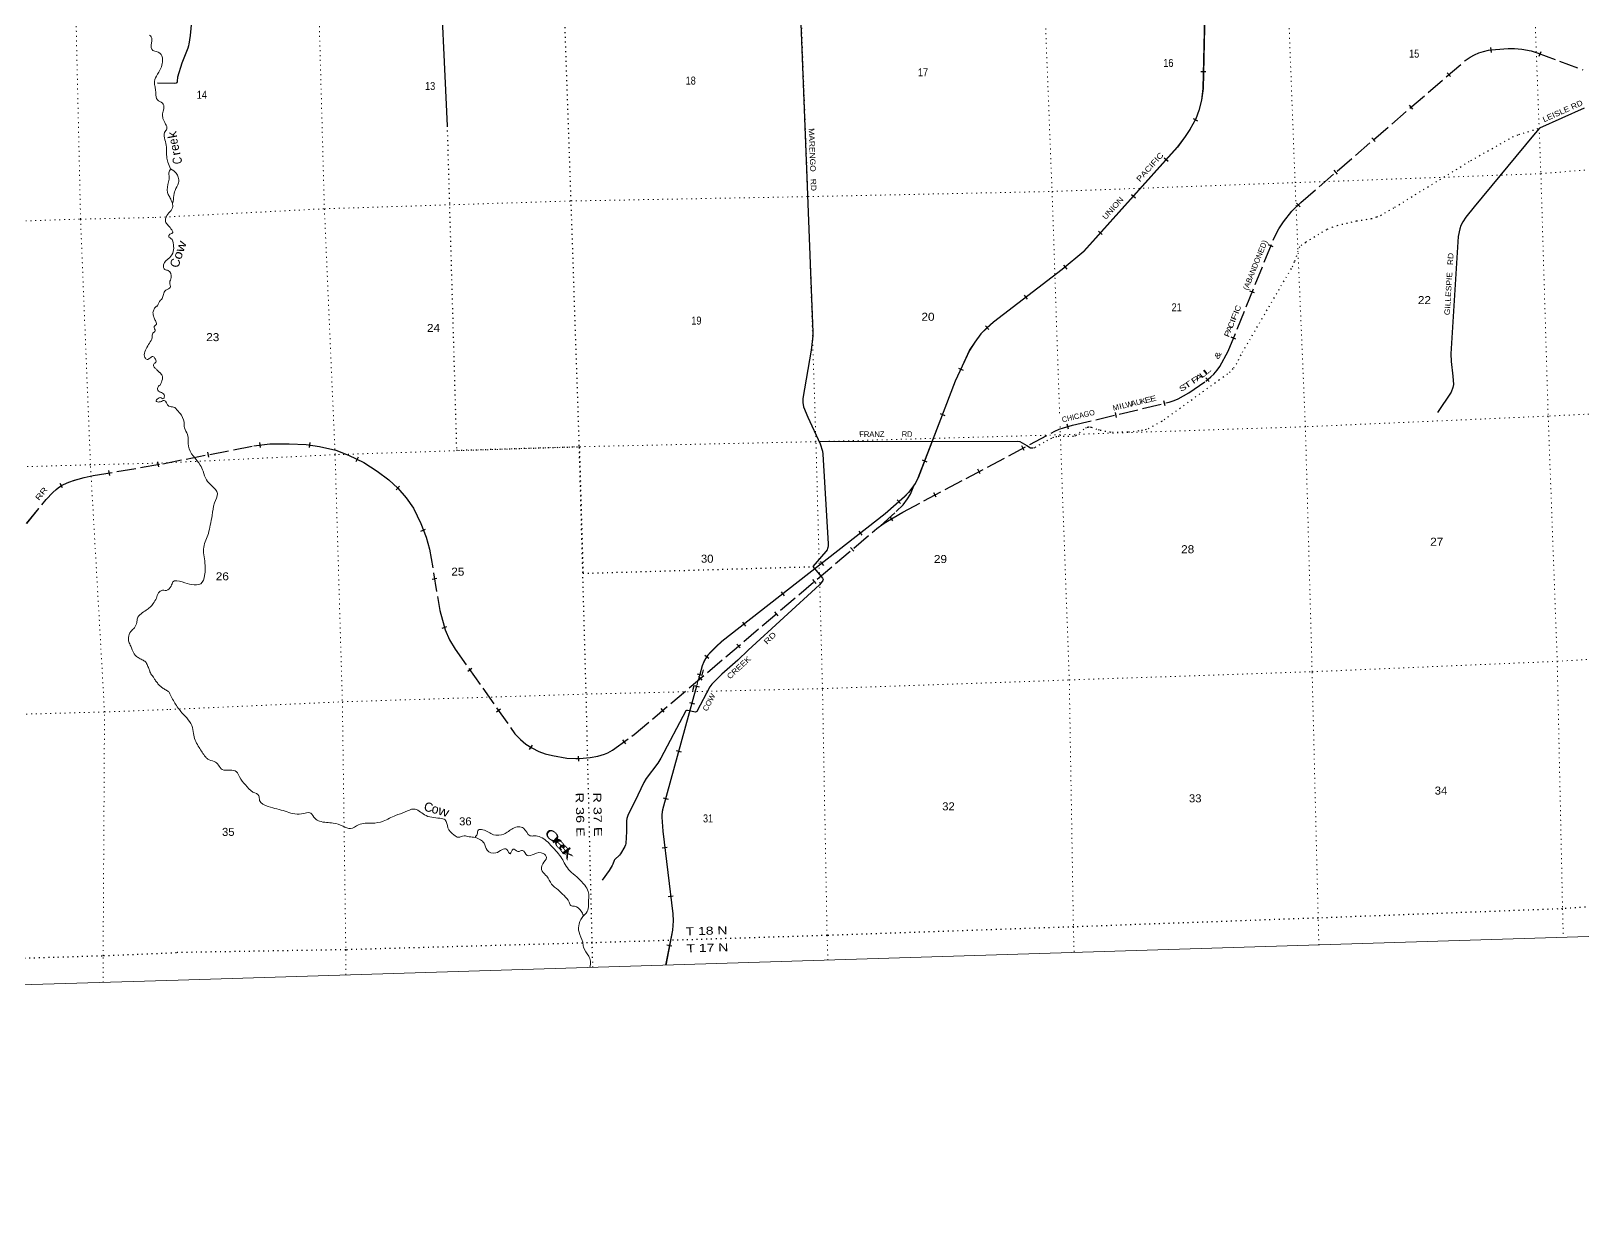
# Model space of a CAD drawing. Header units: feet. Extents: x 497223 to 751810, y -177792 to 12311.
# Drawn here: x 685963 to 719898, y -177792 to -152125 of the extents above; entities that cross this region are included whole.
import ezdxf
from ezdxf.enums import TextEntityAlignment as Align

# ---------------------------------------------------------------- set-up
doc = ezdxf.new("R2010")
doc.units = ezdxf.units.FT
doc.header["$LTSCALE"] = 70
doc.linetypes.add('DOTTED', pattern=[1.5, 0.3, -1.2])
doc.linetypes.add('LONG_DASHED', pattern=[7.5, 6, -1.5])
for name, color, linetype, lineweight in [('29', 7, 'Continuous', 25), ('34', 7, 'Continuous', 25), ('39', 7, 'Continuous', 13), ('4', 7, 'Continuous', 13), ('6', 7, 'DOTTED', 25), ('63', 7, 'Continuous', 25), ('7', 7, 'DOTTED', 13)]:
    doc.layers.add(name, color=color, linetype=linetype, lineweight=lineweight)
doc.layers.add('30', color=7, linetype='Continuous')
doc.layers.add('41', color=7, linetype='Continuous')

msp = doc.modelspace()

# ---------------------------------------------------------------- linework, layer by layer
at = {"layer": '29'}
for points in [[(694755.41, -145087.73), (694845.3, -145346.45), (694904.4, -145588.72), (694907.77, -145619), (694906.65, -145649.28), (694895.44, -145680.68), (694827.32, -145796.1), (694776.64, -145882.54), (694756.47, -145922.91), (694750.86, -145943.09), (694747.93, -145977.38), (694752.87, -146235.09), (694882.85, -150316.84), (695063.65, -154199.91)], [(702525.3, -145030.73), (703060.03, -158709.46), (703060.11, -158792.01), (703018.28, -159101.26), (702840.12, -160159.25), (702840.36, -160243.58), (702854.97, -160338.15), (702947.41, -160567.46), (703219.98, -161152.78), (703268.37, -161310.69), (703279.7, -161373.99), (703391.77, -163334.26), (703392.37, -163382.31), (703387.29, -163417.25), (703380.57, -163441.92), (703369.36, -163468.84), (703343.61, -163508.43), (703055.49, -163835.98)], [(688728.36, -153256.08), (689101.25, -153266), (689141.6, -153259.26), (689150.56, -153252.54), (689155.52, -153249.31), (689164.02, -153227.87), (689176.33, -153127.93), (689268.34, -152819.43), (689397.9, -152489.84), (689415.06, -152440.63), (689421.79, -152411.47), (689448.94, -152224.67), (689556.27, -151072.49)], [(719922.17, -153813.75), (718946.21, -154249.33), (718815.95, -154403.69), (717515.77, -155965.4), (717333.87, -156195.18), (717271.93, -156297.88), (717230.76, -156379.09), (717203.86, -156446.38), (717168.27, -156620.77), (717011.1, -159182.7), (717015.16, -159354.04), (717055.85, -159673.29), (717064.9, -159855.56), (717055.93, -159918.36), (717015.11, -160022.79), (716718.05, -160465.39)], [(703196.35, -161102.04), (707534.04, -161091.39), (707582.28, -161099), (707735.2, -161189.81), (707814.23, -161234.94), (707830.45, -161239.03)], [(703055.49, -163835.98), (703268.83, -164084.39), (703278.59, -164102.46), (703281.78, -164118.31), (703279.71, -164137.22), (703265.14, -164164.14), (703202.56, -164231.1), (701642.07, -165662.41), (701419.25, -165881.55), (701070.39, -166188.48), (700899.25, -166352.08), (700852.18, -166405.91), (700809.04, -166467.02), (700522.55, -167004.02), (700509.23, -167013.72), (700493.54, -167018.21), (700314.22, -166977.84), (700298.53, -166977.84), (700283.31, -166985.89), (699735.91, -168023.02), (699670.18, -168133.42), (699414.42, -168470.23), (699363.82, -168552.34), (699231.54, -168831.38), (699014.15, -169279.03), (698991.73, -169341.83), (698983.9, -169395.6), (698986.13, -169627.19), (698967.08, -169891.35), (698962.6, -169916.02), (698946.73, -169952.49), (698852.72, -170111.99), (698828.11, -170147.03), (698816.9, -170159.37), (698740.69, -170223.29), (698723.88, -170243.48), (698712.32, -170262.58), (698684.36, -170341.84), (698671.2, -170373.56), (698605.73, -170476.77), (698453.09, -170694.15)]]:
    msp.add_lwpolyline(points, dxfattribs=at)
at = {"layer": '29', "linetype": 'DOTTED'}
for points in [[(695061.54, -154195.93), (695267.1, -161291.36), (697952.66, -161213.56), (698032.85, -163981.49), (703055.49, -163835.98)], [(707830.45, -161239.03), (707839.64, -161241.34), (707850.09, -161241.67), (707890.44, -161237.18), (707917.33, -161228.21), (708171.68, -161082.1), (708305.11, -161012.89), (708369.9, -160992.49), (708426.15, -160985.98), (708735.48, -160983.74), (708786.77, -160975.92), (708816.17, -160963.55), (708887.34, -160910.94), (709024.82, -160800.71), (709056.02, -160786.37), (709082.91, -160781.88), (709121.02, -160781.88), (709144.84, -160787.6), (709295.86, -160840.2), (709339.16, -160851.18), (709555.87, -160891.78), (709607.23, -160896.78), (709964.11, -160887.77), (710066.93, -160878.33), (710248.49, -160853.66), (710335.91, -160835.71), (710395.56, -160816.44), (710688.17, -160655.96), (710739.37, -160624.88), (711939.91, -159754.16), (712169.44, -159590.91), (712236.69, -159523.62), (712261.84, -159490.21), (712317.39, -159411.48), (712451.28, -159149.04), (713542.61, -157282.4), (713599.53, -157155.13), (713693.79, -156861.62), (713734.02, -156814.22), (713836.95, -156739.16), (714188.25, -156522.81), (714307.84, -156455.36), (714416, -156412.31), (714523.02, -156374.61), (714948.02, -156276), (715271.68, -156226.58), (715393.12, -156190.23), (715473.42, -156154.81), (715784.63, -155976.89), (717448.46, -154955.91), (718359.52, -154441.41), (718494.95, -154387.42), (718946.21, -154249.33)]]:
    msp.add_lwpolyline(points, dxfattribs=at)
at = {"layer": '34'}
for p, q in [((711541, -153010.58), (711651.58, -153013.05)), ((711372.62, -154034.59), (711470.36, -154086.37)), ((710744.07, -154897.88), (710826.35, -154971.81)), ((710029.37, -155697.16), (710111.65, -155771.09)), ((709301.71, -156503.05), (709383.99, -156576.98)), ((708541.33, -157244.65), (708612.69, -157329.16)), ((707680.76, -157902.13), (707747.77, -157990.13)), ((706835.39, -158567.96), (706909.32, -158650.24)), ((706242.38, -159492.85), (706342.91, -159538.97)), ((705840.54, -160490.16), (705943.72, -160530)), ((705446.98, -161502.11), (705550.16, -161541.96)), ((704902.05, -162374.48), (704975.83, -162456.89)), ((704064.62, -163058.96), (704132.72, -163146.13)), ((703221.29, -163721.11), (703289.38, -163808.27)), ((702364.04, -164387.49), (702432.13, -164474.66)), ((701520.71, -165049.64), (701588.8, -165136.8)), ((700693.25, -165774.05), (700784.83, -165836.08)), ((700430.97, -166541.19), (700460.48, -166434.09)), ((700460.48, -166434.09), (700570.13, -166464.3)), ((700361.13, -166807.86), (700467.76, -166837.24)), ((700070.2, -167853.95), (700176.84, -167883.33)), ((699787.92, -168888.34), (699894.55, -168917.72)), ((699764, -169981.53), (699873.78, -169968.06)), ((699897.18, -171045.44), (700006.97, -171031.97)), ((699869.34, -172103.87), (699977.89, -172125.1))]:
    msp.add_line(p, q, dxfattribs=at)
at = {"layer": '34', "linetype": 'DOTTED'}
msp.add_line((700587.21, -166192.82), (700516.49, -166449.52), dxfattribs=at)
at = {"layer": '34', "lineweight": 13}
msp.add_lwpolyline([(711692.96, -148717.52), (711588.88, -153379.76), (711555.46, -153635.51), (711497.64, -153861.78), (711429.57, -154041.37), (711304.28, -154277.92), (711201.09, -154433.23), (711027.89, -154665.98), (708982.87, -156941.83), (708510.14, -157341.01), (707006.26, -158486.35), (706860.04, -158617.74), (706734.14, -158748.36), (706598.92, -158925.64), (706479.45, -159110.64), (706170.68, -159783.7), (705357.09, -161890.66), (705293.35, -162018.54), (705223.41, -162121.17), (705148.8, -162214.47), (705059.35, -162305.46), (704642.11, -162679.02), (701064.16, -165474.19), (700947.65, -165580.28), (700823.66, -165706.13), (700761.13, -165773.88), (700717.38, -165838.48), (700675.41, -165913.12), (700637.21, -166007.22), (699771.48, -169149.41), (699758.64, -169251.65), (699753.98, -169316.96), (699776.27, -169620.88), (699997.9, -171426.97), (700005.77, -171579.5), (699989.48, -171781.9), (699839.28, -172549.9)], dxfattribs=at)
at = {"layer": '34'}
for points in [[(711694.06, -148717.55), (711589.98, -153379.84), (711556.54, -153635.72), (711498.69, -153862.11), (711430.57, -154041.82), (711305.23, -154278.48), (711201.99, -154433.86), (711028.74, -154666.68), (708983.64, -156942.62), (708510.83, -157341.87), (707006.96, -158487.2), (706860.8, -158618.53), (706734.98, -158749.08), (706599.82, -158926.27), (706480.42, -159111.17), (706171.69, -159784.13), (705358.1, -161891.1), (705294.3, -162019.1), (705224.3, -162121.82), (705149.62, -162215.2), (705060.11, -162306.26), (704642.82, -162679.86), (701064.87, -165475.03), (700948.41, -165581.07), (700824.46, -165706.89), (700761.99, -165774.57), (700718.32, -165839.06), (700676.4, -165913.6), (700638.25, -166007.57), (700587.21, -166192.82)], [(700531.75, -166177.54), (700636.51, -166206.41), (700667.72, -166093.14)], [(700516.49, -166449.52), (699772.56, -169149.63), (699759.74, -169251.76), (699755.08, -169316.96), (699777.37, -169620.77), (699999, -171426.87), (700006.87, -171579.52), (699990.57, -171782.05), (699840.36, -172550.11)]]:
    msp.add_lwpolyline(points, dxfattribs=at)
at = {"layer": '34', "linetype": 'LONG_DASHED', "lineweight": 13}
msp.add_lwpolyline([(678024.16, -173214.87), (678256.73, -173047.46), (678431.37, -172912.41), (678589.62, -172766.73), (678873.99, -172488.48), (679136.66, -172221.25), (679370.84, -171947.16), (679705.42, -171475.27), (682611.18, -166924.28), (682885.77, -166557.75), (686296.38, -162368.21), (686441.21, -162215.64), (686512.66, -162151.1), (686556.31, -162116.34), (686609.9, -162081.58), (686675.39, -162044.84), (686794.47, -161992.21), (686917.51, -161949.51), (687123.91, -161893.9), (687322.37, -161850.21), (688837.07, -161590.81)], dxfattribs=at)
at = {"layer": '39'}
for points in [[(688554.1, -152212.61), (688593.57, -152253.44), (688595.17, -152386.42), (688625.67, -152548.87), (688668.22, -152563.9), (688806.59, -152634.89), (688835.25, -152803.44), (688800.71, -152935.33), (688703.15, -153111.17), (688659.24, -153267.49), (688680.13, -153371.75), (688691.22, -153484.33), (688727.29, -153630.52), (688835.53, -153700.27), (688868.95, -153822.34), (688839.99, -153937.97), (688848.63, -154034.48), (688906.16, -154157.95), (688933.01, -154260.04), (688881.17, -154346.03), (688889.39, -154501), (688921.84, -154661.39), (688929.7, -154876.83), (688956.88, -154991), (689015.12, -155140.65)], [(689015.12, -155140.65), (688977.27, -155224.26), (688983.57, -155308.74), (688972.6, -155421.89), (688944.75, -155652.36), (688985.2, -155737.97), (689029.77, -155827.51), (689059.16, -155875.12), (689080.32, -155767.76), (689112.14, -155609.74), (689187.92, -155444.53), (689182.52, -155319.72), (689140.12, -155236.17), (689015.12, -155140.65)], [(689054.25, -155884.27), (689058.21, -155988.01), (688978.96, -156098.89), (688906.21, -156227.74), (688903.9, -156290.27), (688964.4, -156375.37), (689039.32, -156474.2), (689062.85, -156528.01), (688999.78, -156569.95), (688972.97, -156616.99), (689020.23, -156658.09), (689078.2, -156797.67), (689074.29, -156948.92), (688995.41, -157073.9), (688859.43, -157238.65), (688888.29, -157340.69), (688965.14, -157362.88), (689025.5, -157516.51), (688998.27, -157622.01), (689005.29, -157732.68), (688912.63, -157793.52), (688856.95, -157885.65), (688831.23, -157972.98), (688796.17, -158012.18), (688731.37, -158132.29)], [(688731.37, -158132.29), (688705, -158143.05), (688654, -158203.05), (688630, -158281.05), (688650, -158378.05), (688682, -158457.05), (688703, -158539.05), (688655, -158588.05), (688677, -158679.05), (688629, -158732.05), (688612, -158828.05), (688552, -158950.05), (688479, -159075.05), (688439, -159202.05), (688453, -159266.05), (688503, -159305.05), (688564, -159276.05), (688625, -159240.05), (688654, -159257.05), (688672, -159284.05), (688692, -159321.05), (688694, -159363.05), (688646, -159410.05), (688658, -159478.05), (688703, -159520.05), (688745, -159564.05), (688773.8, -159589.06)], [(688779.42, -159591.56), (688833.53, -159662.71), (688835.55, -159737.23), (688783.78, -159866.15)], [(688788.65, -160135.11), (688785, -160136.05), (688742, -160159.05), (688707, -160187.05), (688699, -160216.05), (688726, -160234.05), (688762, -160236.05), (688796, -160236.05)], [(688783.78, -159866.15), (688751, -159890.05), (688731, -159956.05), (688749, -159997.05), (688780, -160016.05), (688787.9, -160020.26)], [(688787.9, -160020.26), (688873.62, -160077.62), (688859.87, -160162.62), (688788.65, -160135.11)], [(688796, -160236.05), (688871.69, -160200.93), (688979.46, -160327.13), (689080.32, -160346.69), (689174.85, -160428.89), (689220.5, -160484.14), (689307.96, -160675.35), (689317.42, -160802.08), (689387.64, -160949.4), (689404.56, -161202.9), (689664.63, -161617.39), (689724.44, -161750.87), (689797.76, -161938.42), (689925.85, -162074.16), (690038.56, -162234.49), (689976.02, -162443.7), (689925.2, -162715.07), (689882.83, -162927.78), (689841.58, -163108.22), (689739.4, -163409.13), (689766.69, -163749.03), (689758.31, -164031.4), (689674.9, -164210.91), (689482.74, -164227.97), (689266.49, -164171.09), (689065.71, -164166.2), (689028.62, -164262.18), (688918.69, -164359.71)], [(688922, -164361.05), (688869, -164350.05), (688806, -164362.05), (688752, -164407.05), (688704, -164524.05), (688632, -164643.05), (688571, -164719.05), (688479, -164791.05), (688368, -164865.05), (688289, -164966.05), (688276, -165056.05), (688224, -165172.05), (688146, -165253.05), (688095, -165388.05), (688101, -165477.05), (688143, -165573.05), (688174, -165652.05), (688238, -165769.05), (688308, -165824.05), (688393, -165872.05), (688466, -165918.05), (688509, -165996.05), (688546, -166083.05), (688572, -166156.05), (688631, -166242.05), (688664, -166296.05), (688712, -166362.05), (688766, -166426.05), (688823, -166475.05), (688888, -166520.05), (688963, -166566.05), (688986.45, -166586.59)], [(688983.74, -166583.83), (689107.64, -166817.35), (689263.93, -167030.97), (689495.36, -167351.47), (689520.12, -167524.16), (689639.68, -167789.11), (689777.71, -167995.14), (689827.2, -168044.24), (689969.09, -168097), (690059.45, -168173.26), (690142.45, -168273.9), (690309.26, -168283.69), (690458.84, -168324.16), (690519.94, -168431.41), (690655.2, -168609.3), (690815.92, -168764.35), (690944.49, -168843.66), (690961.37, -168948.02), (691149.5, -169078.19), (691519.56, -169183.49), (691874.32, -169242.84), (692078.46, -169223.45), (692174.03, -169343.91), (692273.93, -169401.79), (692572.05, -169444.46), (692786.56, -169511.47), (692948.51, -169563.71), (693124.83, -169480.55), (693416.81, -169444.78), (693666.46, -169402.05), (693933.87, -169274.21), (694146.56, -169200.18), (694329.39, -169134.99), (694563.53, -169259.94), (694904.75, -169337.77), (695020.03, -169371.07), (695078.98, -169546.89), (695211.63, -169702.68), (695307.29, -169752.6), (695432.85, -169721.14), (695543.73, -169740.44), (695674.56, -169755.2)], [(695671.24, -169754.83), (695716.87, -169687.59), (695746.38, -169592.11), (695844.63, -169589.57), (696074.27, -169696.49), (696302.69, -169684.53), (696501.92, -169558.46), (696732.51, -169552.49), (696875.52, -169720.1), (696969.92, -169723.7), (697105.03, -169748.42), (697353.4, -169953.61), (697569.15, -170214.06), (697643.05, -170349.2), (697747.14, -170487.58), (697897.18, -170618.73), (698070.75, -170803.69), (698144.59, -170936.81), (698151.87, -171204.66), (698137.6, -171344.09), (698042.63, -171467.47)], [(695674.56, -169755.2), (695788.32, -169806.67), (695868.71, -169885.2), (695936.93, -170032.58), (696125.26, -170096.23), (696368.08, -170023.44), (696438.72, -170112.3), (696502.2, -170011.91), (696609.95, -170063.54), (696711.67, -170040.75), (696810.92, -170149.03), (696962.65, -170120.92), (697162.95, -170107.68), (697231.58, -170196.6), (697151.03, -170333.71), (697141.43, -170497.2), (697240.68, -170605.48), (697345.64, -170776.09), (697487.61, -170905.43), (697617.32, -171027.03), (697731.71, -171175.22), (697765.76, -171246.9), (697846.4, -171260.93), (697989.71, -171366.06), (698045, -171464.39)], [(698043.1, -171466.86), (697947.14, -171645.28), (697946.05, -171826.69), (698026.26, -172046.31), (698043.3, -172156.71), (698156.88, -172349.27), (698193.98, -172459.15), (698181.86, -172600.46)]]:
    msp.add_spline(points, degree=3, dxfattribs=at)
at = {"layer": '4'}
msp.add_lwpolyline([(497222.97, 5471.78), (528293.91, 6177.1), (559363.85, 6925.15), (590432.73, 7715.93), (621500.49, 8549.46), (652567.07, 9425.72), (683632.43, 10344.71), (714696.49, 11306.43), (745759.19, 12310.89), (751809.62, -170897.82), (720494.89, -171910.42), (689178.8, -172879.94), (657861.41, -173806.39), (626542.78, -174689.76), (595222.96, -175530.05), (563902.01, -176327.26), (532580.01, -177081.38), (501256.99, -177792.42)], close=True, dxfattribs=at)
at = {"layer": '6'}
for points in [[(698249.89, -172599.11), (698233.33, -172061.1), (698101.14, -166604.87), (697952.17, -161195.43), (697772.59, -155841.19), (697591.84, -150591.79), (697397.24, -145201.66), (697192.09, -139866.23), (696977.57, -134555.22), (696798.53, -129221.12), (696758.35, -126824.87)], [(720473.64, -171239.03), (719452.21, -171316.75), (714108.31, -171519.47), (708758.12, -171712.28), (703369.68, -171900.03), (698233.33, -172061.1), (692845.9, -172212.55), (689160.46, -172274.02)], [(657847.69, -173333.09), (660659.7, -173231.94), (666006.63, -173065.4), (671519.45, -172875.5), (676708.02, -172686.39), (682249.24, -172500.01), (687550.25, -172340.98), (689160.46, -172274.02)]]:
    msp.add_lwpolyline(points, dxfattribs=at)
at = {"layer": '63'}
for p, q in [((717896.47, -152593.21), (717881.32, -152483.64)), ((718943.93, -152674.7), (718983.07, -152571.24)), ((717001.62, -153120.34), (716929.33, -153036.62)), ((716178.28, -153831.33), (716105.99, -153747.61)), ((715354.94, -154542.32), (715282.65, -154458.6)), ((714531.6, -155253.31), (714459.31, -155169.59)), ((713712.72, -155965.4), (713636.28, -155885.46)), ((713124.53, -156842.24), (713021.99, -156800.76)), ((712716.64, -157850.71), (712614.1, -157809.24)), ((712308.76, -158859.19), (712206.22, -158817.72)), ((711727.25, -159789.69), (711654.92, -159705.99)), ((709701.73, -160571.88), (709676.01, -160464.3)), ((710759.75, -160318.91), (710734.03, -160211.33)), ((708646.29, -160828.02), (708616.95, -160721.37)), ((690980.78, -161231.15), (690968.78, -161121.19)), ((692052.25, -161230.9), (692070.06, -161121.73)), ((689848.44, -161444.2), (689827.29, -161335.63)), ((693074.37, -161538.29), (693122.18, -161438.55)), ((707679.27, -161294.78), (707627.32, -161197.14)), ((687684.06, -161839.5), (687665.39, -161730.48)), ((688756.29, -161655.88), (688737.62, -161546.86)), ((706718.93, -161805.79), (706666.97, -161708.14)), ((686654.63, -162114.39), (686600.51, -162017.92)), ((693943.67, -162158.41), (694018.79, -162077.23)), ((705758.58, -162316.8), (705706.62, -162219.15)), ((704804.57, -162835.61), (704749.25, -162739.83)), ((694486.51, -163060.24), (694589.44, -163019.76)), ((703956.93, -163499.73), (703885.34, -163415.42)), ((694730.79, -164108.05), (694839.9, -164089.88)), ((703127.68, -164203.82), (703056.09, -164119.5)), ((702298.42, -164907.9), (702226.83, -164823.58)), ((694949.64, -165180.33), (695054.59, -165145.38)), ((701469.17, -165611.98), (701397.58, -165527.66)), ((695511.96, -166122.8), (695602.33, -166059.02)), ((700639.91, -166316.06), (700568.32, -166231.75)), ((696139.17, -167011.62), (696229.55, -166947.84)), ((699810.66, -167020.15), (699739.07, -166935.83)), ((698965.58, -167710.34), (698900.66, -167620.79)), ((696864.56, -167833.37), (696925.67, -167741.18)), ((697939.42, -168087.32), (697937.2, -167976.73))]:
    msp.add_line(p, q, dxfattribs=at)
at = {"layer": '63', "linetype": 'LONG_DASHED'}
for points in [[(688842.4, -161585.04), (690831.29, -161192.54), (691182.32, -161154.23), (691361.09, -161147.83), (691609.93, -161147.83), (691980.09, -161163.8), (692273.77, -161211.71), (692631.26, -161291.56), (692905.87, -161397), (693237.94, -161556.13), (693531.5, -161745.15), (693788.75, -161940.67), (693984.83, -162122.11), (694165.07, -162331.45), (694323.36, -162556.75), (694487.27, -162891.7), (694604.28, -163189.21), (694676.63, -163450.4), (694900.62, -164795.47), (694993.29, -165138.58), (695018.7, -165214.87), (695114.16, -165437.76), (695236.14, -165637.24), (696542.6, -167488.61), (696665.97, -167617.17), (696783.58, -167714.19), (696910.74, -167798.48), (697066.58, -167878.03), (697206.39, -167932.09), (697362.21, -167968.69), (697677.94, -168024.18), (697874.76, -168034.01), (697954.15, -168032.41), (698188.33, -168008.42), (698355.2, -167979.87), (698501.48, -167936.92), (698574.38, -167909.96), (698678.81, -167850.78), (699151.82, -167507.91), (704457.97, -163002.7), (704596.32, -162901.62), (704689.27, -162839.16), (705023.71, -162645.97), (708348.24, -160876.97), (708445.34, -160832.28), (708541.31, -160800.27), (708737.79, -160746.22), (710849.48, -160241.31), (710957.66, -160205.4), (711046.58, -160164.08), (711282.52, -160033.11), (711654.39, -159780.48), (711759.84, -159689.35), (711826.61, -159625.74), (711902.87, -159539.87), (711960.89, -159460.35), (712141.19, -159127.9), (713151.87, -156629.01), (713247.99, -156448.98), (713352.87, -156294.75), (713529, -156065.52), (713729.54, -155873.77), (717320.57, -152772.78), (717432.36, -152697.43), (717528.28, -152647.82), (717621.04, -152604.62), (717724.19, -152570.58), (717832.26, -152546.97), (717982.42, -152526.2), (718258.99, -152509.53), (718400.63, -152508.63), (718563.63, -152521.42), (718765.92, -152560.59), (718895.96, -152598.17), (719897.26, -152977.05)], [(678026.52, -173212.87), (678254.28, -173044.17), (678428.72, -172909.27), (678586.8, -172763.76), (678871.09, -172485.58), (679133.64, -172218.48), (679367.6, -171944.64), (679702.02, -171472.98), (682607.81, -166921.94), (682882.54, -166555.23), (686293.3, -162365.5), (686438.34, -162212.7), (686510.01, -162147.97), (686553.91, -162113.01), (686607.78, -162078.07), (686673.55, -162041.17), (686792.97, -161988.39), (686916.3, -161945.59), (687122.94, -161889.92), (687321.58, -161846.19), (688836.38, -161586.77)], [(704540.55, -162942.36), (704882.88, -162628.43), (705035.37, -162484.57), (705131.22, -162353.79), (705196.57, -162253.53), (705266.25, -162069.37)]]:
    msp.add_lwpolyline(points, dxfattribs=at)
at = {"layer": '7'}
for points in [[(717841.22, -126168.56), (717919.87, -128505.49), (718076.99, -133771.63), (718317.82, -139164.59), (718585.83, -144671.73), (718779.26, -149944.99), (718977.41, -155244.33), (719137.47, -160544.65), (719335.31, -165906.48), (719452.21, -171316.75), (719469.2, -171942.17)], [(707210.93, -126501.92), (707279.05, -128867.4), (707455.26, -134171.33), (707639.32, -139469.02), (707891.05, -144893.95), (708079.69, -150286.24), (708289.18, -155633.66), (708455.7, -160537.17)], [(714123, -172107.69), (714108.31, -171519.47), (713976.03, -166133.78), (713828.48, -160776.7), (713603.22, -155439.77), (713400.95, -150136.51), (713229.13, -144846.56), (713008.85, -139249.52), (712790.59, -133948.68), (712583.37, -128611.28), (712537.31, -126335.5)], [(703389.35, -172439.99), (703369.68, -171900.03), (703269.21, -166503.44), (703126.52, -161103.91), (702951.93, -155746.31), (702752.59, -150403.38), (702525.3, -145030.73), (702301.5, -139673.6), (702085.3, -134374.73), (701885.03, -129071.41), (701866.51, -126667.65)], [(691915.91, -140000.97), (691917.93, -140051.02), (692057.17, -145323.67), (692230.61, -150656.72), (692377.63, -156010.97), (692612.01, -161387.98), (692770.84, -166791.12), (692845.9, -172212.55), (692848.43, -172766.33)], [(687543.03, -172929.4), (687539.55, -172344.03), (687569.87, -167013.65), (687262.71, -161609.02), (687046.01, -156237.7), (686925.69, -150897.35)], [(688673.95, -156202.06), (692377.63, -156010.97), (697772.59, -155841.19), (702954.85, -155745.44), (708289.18, -155633.66), (713603.22, -155439.77), (718977.41, -155244.33), (719964.86, -155162.76)], [(665485.82, -156994.7), (670868.27, -156810.55), (676350.48, -156613.32), (681753.59, -156406.34), (687046.01, -156237.7), (688673.95, -156202.06)], [(720133.62, -160495.08), (719137.47, -160544.65), (713828.48, -160776.7), (708467.83, -160953.66), (703126.52, -161103.91), (697952.66, -161213.56), (692612.01, -161387.98), (688836.43, -161569.72)], [(708463.62, -160770.33), (708469.84, -160953.61), (708665.29, -166301.38), (708756.07, -171710.32), (708770.56, -172273.4)], [(688836.43, -161569.72), (687262.71, -161609.02), (681899.12, -161765.46), (676549.39, -161954.44), (671121.75, -162158.85), (665688.13, -162360.77), (660330.88, -162518.38), (657535.7, -162608.11)], [(689000.23, -166958.73), (692770.84, -166791.12), (698109.66, -166622.79), (703269.21, -166503.44), (708665.62, -166313.47), (713976.03, -166133.78), (719335.31, -165906.48), (720312.77, -165842.9)], [(657692.37, -167953.19), (660485.28, -167855.91), (665856.01, -167723.64), (671330.24, -167523.4), (676663.29, -167324.31), (682290.07, -167155.39), (687569.87, -167013.65), (689000.23, -166958.73)]]:
    msp.add_lwpolyline(points, dxfattribs=at)

# ---------------------------------------------------------------- texts
at = {"layer": '30'}
for s, rotation, width, p in [('LEISLE RD', 24.052, 1.15, (719478.91, -153928.79)), ('MARENGO   RD', 272.114, 1.15, (702993.19, -154937.84)), ('GILLESPIE   RD', 86.489, 1.15, (717026.69, -157660)), ('RD', 0.141, 0.8, (705120.61, -160997.18)), ('RD', 44.342, 1.3, (702162.81, -165440.96)), ('CREEK', 42.92, 1.15, (701480.1, -166087.62))]:
    msp.add_text(s, height=120, rotation=rotation, dxfattribs=dict(at, width=width)).set_placement(p, align=Align.CENTER)
for s, rotation, p in [('FRANZ', 0.141, (704348.58, -160998.76)), ('COW', 62.175, (700840.94, -166830.32))]:
    msp.add_text(s, height=120, rotation=rotation, dxfattribs=at).set_placement(p, align=Align.CENTER)
at = {"layer": '34'}
for s, width, p in [('PACIFIC', 1.25, (710472.87, -155138.13)), ('UNION', 1.15, (709662.53, -156037.48))]:
    msp.add_text(s, height=120, rotation=48.058, dxfattribs=dict(at, width=width)).set_placement(p, align=Align.CENTER)
at = {"layer": '41'}
for s, rotation, width, p in [('k', 100.161, 1.1, (689149.05, -154378.6)), ('e', 96.875, 0.85, (689169.65, -154530.34)), ('e', 99.903, 0.95, (689196.24, -154659.89)), ('C', 95.12, 0.8, (689259.24, -154948.75)), ('r', 100.931, 1.1, (689226.95, -154779.93)), ('w', 69.8, 1.25, (689330.79, -156867.73)), ('o', 72.215, 1.15, (689267.11, -157055.67)), ('w', 343.216, 1.2, (694958.46, -169281.63)), ('C', 320.118, 1.6, (697288.99, -169788.04)), ('r', 316.593, 2.2, (697399.52, -169887.99)), ('e', 313.225, 1.95, (697473.15, -169971.22)), ('e', 312.013, 1.9, (697563.39, -170071.26)), ('k', 305.545, 1.9, (697624.57, -170165.63))]:
    msp.add_text(s, height=200, rotation=rotation, dxfattribs=dict(at, width=width)).set_placement(p, align=Align.CENTER)
for s, rotation, p in [('C', 76.099, (689212.39, -157220.22)), ('C', 347.086, (694634.43, -169191.64)), ('o', 347.216, (694781.43, -169231.75))]:
    msp.add_text(s, height=200, rotation=rotation, dxfattribs=at).set_placement(p, align=Align.CENTER)
at = {"layer": '6'}
for s, rotation, width, p in [('R 36 E', 271.388, 1.35, (697881.21, -169261.18)), ('R 37 E', 271.388, 1.35, (698265.44, -169257.21)), ('T 18 N', 1.796, 1.3, (700736.7, -171885.24)), ('T 17 N', 1.796, 1.3, (700755.5, -172257.13))]:
    msp.add_text(s, height=175, rotation=rotation, dxfattribs=dict(at, width=width)).set_placement(p, align=Align.CENTER)
at = {"layer": '63'}
for s, rotation, p in [('(ABANDONED)', 67.979, (712787.09, -157264.22)), ('U', 13.447, (710195.77, -160295.26)), ('M', 13.447, (709698.44, -160413.71))]:
    msp.add_text(s, height=120, rotation=rotation, dxfattribs=at).set_placement(p, align=Align.CENTER)
for s, rotation, width, p in [('C', 67.979, 1.15, (712404.11, -158211.15)), ('I', 67.979, 1.45, (712294.63, -158481.8)), ('F', 67.979, 1.6, (712331.83, -158389.84)), ('I', 67.979, 1.45, (712370.45, -158294.35)), ('P', 67.979, 1.4, (712181.44, -158761.67)), ('A', 67.979, 1.25, (712222.01, -158661.38)), ('C', 67.979, 1.15, (712259.56, -158568.53)), ('&', 61.527, 1.5, (711964.97, -159243.05)), ('T', 34.19, 1.8, (711287.71, -159907.37)), ('P', 34.19, 1.7, (711452.35, -159796.84)), ('A', 34.19, 1.55, (711532.51, -159743.05)), ('U', 40.19, 1.65, (711640.13, -159664.52)), ('L', 40.834, 1.95, (711714.63, -159603.06)), ('K', 13.447, 1.1, (710294.48, -160272.87)), ('E', 13.447, 1.25, (710396.86, -160246.72)), ('E', 13.447, 1.25, (710512.66, -160219.03)), ('S', 29.035, 1.5, (711176.4, -159977.64)), ('CHICAGO', 13.447, 0.95, (708877.2, -160599.37)), ('I', 13.447, 1.25, (709798.61, -160389.75)), ('L', 13.447, 1.1, (709878.55, -160370.64)), ('W', 13.447, 0.85, (709987.13, -160344.59)), ('A', 13.447, 1.05, (710084.42, -160321.43)), ('RR', 50.852, 1.35, (686234.66, -162279.14))]:
    msp.add_text(s, height=120, rotation=rotation, dxfattribs=dict(at, width=width)).set_placement(p, align=Align.CENTER)
at = {"layer": '7'}
for s, width, p in [('15', 0.85, (716207.35, -152706.61)), ('17', 0.85, (705467.04, -153114.54)), ('16', 0.85, (710832.15, -152909.83)), ('13', 0.85, (694690.08, -153414.09)), ('18', 0.85, (700387.97, -153295.93)), ('14', 0.85, (689698.56, -153605.49)), ('21', 0.85, (711013.48, -158253.69)), ('22', 1.1, (716431.91, -158095.98)), ('19', 0.85, (700512.28, -158543.13)), ('20', 1.1, (705575.91, -158459.66)), ('23', 1.1, (689936.88, -158905.1)), ('24', 1.1, (694763.83, -158704.48)), ('27', 1.1, (716701.42, -163378.26)), ('28', 1.1, (711254.55, -163542.63)), ('25', 1.1, (695295.61, -164032.93)), ('30', 1.05, (700748.64, -163749.55)), ('29', 1.1, (705848.6, -163756.99)), ('26', 1.1, (690145.94, -164134.45)), ('34', 1.05, (716793.15, -168820.34)), ('32', 1.05, (706023.86, -169164.61)), ('33', 1.05, (711419.52, -168989.16)), ('36', 1.05, (695459.99, -169492.36)), ('31', 0.85, (700767.23, -169428.34)), ('35', 1.05, (690276, -169723.17))]:
    msp.add_text(s, height=175, dxfattribs=dict(at, width=width)).set_placement(p, align=Align.CENTER)

doc.saveas('drawing.dxf')
